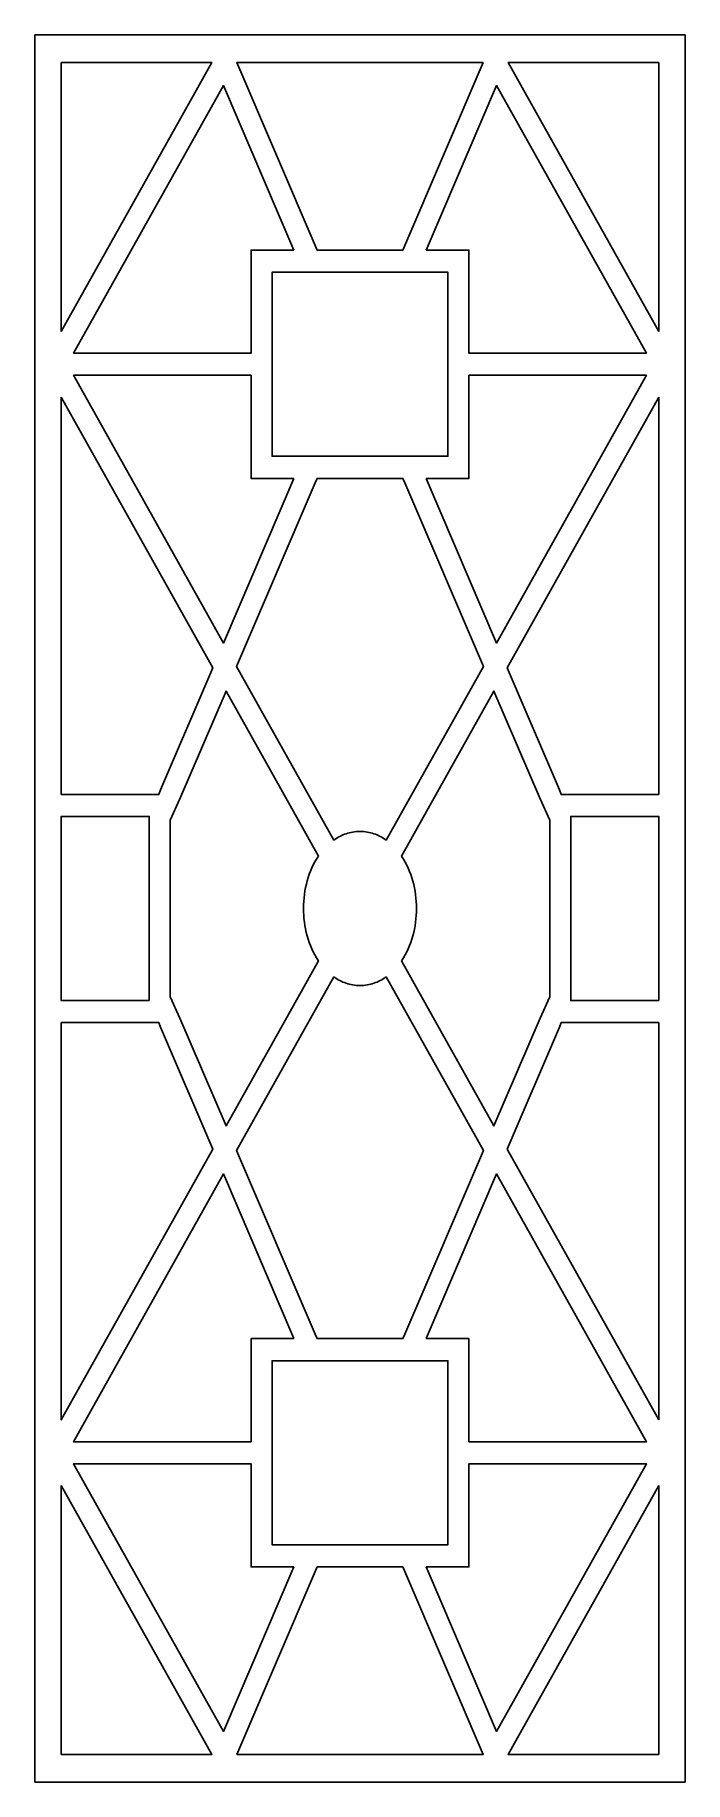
# Model space of a CAD drawing. Header units: centimetres. Extents: x 20.3 to 27, y -9 to 9.
import ezdxf

# ---------------------------------------------------------------- set-up
doc = ezdxf.new("R2010")
doc.units = ezdxf.units.CM
doc.header["$MEASUREMENT"] = 0
doc.layers.add('layer 1', color=7, linetype='Continuous')

msp = doc.modelspace()

# ---------------------------------------------------------------- linework, layer by layer
at = {"layer": 'layer 1', "color": 250, "lineweight": 30}
for points, knots in [([(20.30593, -9.00022), (20.30593, -9.00022), (20.30593, 9.00076), (20.30593, 9.00076), (20.30593, 9.00076), (20.30593, 9.00076), (26.99974, 9.00076), (26.99974, 9.00076), (26.99974, 9.00076), (26.99974, 9.00076), (26.99976, -9.00022), (26.99976, -9.00022), (26.99976, -9.00022), (26.99976, -9.00022), (20.30593, -9.00022), (20.30593, -9.00022)], [0, 0, 0, 0, 0.2, 0.2, 0.2, 0.2, 0.4, 0.4, 0.4, 0.4, 0.6, 0.6, 0.6, 0.6, 1, 1, 1, 1]), ([(20.57731, 5.94619), (20.57731, 5.94619), (20.57731, 8.71632), (20.57731, 8.71632), (20.57731, 8.71632), (20.57731, 8.71632), (22.12818, 8.71632), (22.12818, 8.71632), (22.12818, 8.71632), (22.12818, 8.71632), (20.57731, 5.94621), (20.57731, 5.94621)], [0, 0, 0, 0, 0.25, 0.25, 0.25, 0.25, 0.5, 0.5, 0.5, 0.5, 1, 1, 1, 1]), ([(24.92164, 8.71632), (24.92164, 8.71632), (24.11468, 6.82986), (24.11468, 6.82986), (24.11468, 6.82986), (24.11468, 6.82986), (24.09482, 6.78334), (24.09482, 6.78334), (24.09482, 6.78334), (24.09482, 6.78334), (23.65285, 6.78334), (23.65285, 6.78334), (23.65285, 6.78334), (23.65285, 6.78334), (23.21095, 6.78334), (23.21095, 6.78334), (23.21095, 6.78334), (23.21095, 6.78334), (23.19102, 6.82986), (23.19102, 6.82986), (23.19102, 6.82986), (23.19102, 6.82986), (22.38404, 8.71632), (22.38404, 8.71632), (22.38404, 8.71632), (22.38404, 8.71632), (24.92164, 8.71632), (24.92164, 8.71632)], [0, 0, 0, 0, 0.125, 0.125, 0.125, 0.125, 0.25, 0.25, 0.25, 0.25, 0.375, 0.375, 0.375, 0.375, 0.5, 0.5, 0.5, 0.5, 0.625, 0.625, 0.625, 0.625, 0.75, 0.75, 0.75, 0.75, 1, 1, 1, 1]), ([(26.72835, 5.94621), (26.72835, 5.94621), (26.72835, 8.71632), (26.72835, 8.71632), (26.72835, 8.71632), (26.72835, 8.71632), (25.17751, 8.71632), (25.17751, 8.71632), (25.17751, 8.71632), (25.17751, 8.71632), (26.72839, 5.94621), (26.72839, 5.94621)], [0, 0, 0, 0, 0.25, 0.25, 0.25, 0.25, 0.5, 0.5, 0.5, 0.5, 1, 1, 1, 1]), ([(22.97292, 6.78334), (22.97292, 6.78334), (22.53096, 6.78334), (22.53096, 6.78334), (22.53096, 6.78334), (22.53096, 6.78334), (22.53096, 5.72136), (22.53096, 5.72136), (22.53096, 5.72136), (22.53096, 5.72136), (20.7032, 5.72136), (20.7032, 5.72136), (20.7032, 5.72136), (20.7032, 5.72136), (22.24738, 8.47957), (22.24738, 8.47957), (22.24738, 8.47957), (22.24738, 8.47957), (22.97292, 6.78334), (22.97292, 6.78334)], [0, 0, 0, 0, 0.16666667, 0.16666667, 0.16666667, 0.16666667, 0.33333333, 0.33333333, 0.33333333, 0.33333333, 0.5, 0.5, 0.5, 0.5, 0.66666667, 0.66666667, 0.66666667, 0.66666667, 1, 1, 1, 1]), ([(24.33278, 6.78334), (24.33278, 6.78334), (24.77474, 6.78334), (24.77474, 6.78334), (24.77474, 6.78334), (24.77474, 6.78334), (24.77474, 5.72136), (24.77474, 5.72136), (24.77474, 5.72136), (24.77474, 5.72136), (26.6025, 5.72136), (26.6025, 5.72136), (26.6025, 5.72136), (26.6025, 5.72136), (25.05834, 8.47957), (25.05834, 8.47957), (25.05834, 8.47957), (25.05834, 8.47957), (24.33278, 6.78334), (24.33278, 6.78334)], [0, 0, 0, 0, 0.16666667, 0.16666667, 0.16666667, 0.16666667, 0.33333333, 0.33333333, 0.33333333, 0.33333333, 0.5, 0.5, 0.5, 0.5, 0.66666667, 0.66666667, 0.66666667, 0.66666667, 1, 1, 1, 1]), ([(23.65285, 6.55577), (23.65285, 6.55577), (22.74812, 6.55577), (22.74812, 6.55577), (22.74812, 6.55577), (22.74812, 6.55577), (22.74812, 5.6076), (22.74812, 5.6076), (22.74812, 5.6076), (22.74812, 5.6076), (22.74812, 4.65939), (22.74812, 4.65939), (22.74812, 4.65939), (22.74812, 4.65939), (23.65285, 4.65939), (23.65285, 4.65939), (23.65285, 4.65939), (23.65285, 4.65939), (24.55758, 4.65939), (24.55758, 4.65939), (24.55758, 4.65939), (24.55758, 4.65939), (24.55758, 5.6076), (24.55758, 5.6076), (24.55758, 5.6076), (24.55758, 5.6076), (24.55758, 6.55577), (24.55758, 6.55577), (24.55758, 6.55577), (24.55758, 6.55577), (23.65285, 6.55577), (23.65285, 6.55577)], [0, 0, 0, 0, 0.11111111, 0.11111111, 0.11111111, 0.11111111, 0.22222222, 0.22222222, 0.22222222, 0.22222222, 0.33333333, 0.33333333, 0.33333333, 0.33333333, 0.44444444, 0.44444444, 0.44444444, 0.44444444, 0.55555556, 0.55555556, 0.55555556, 0.55555556, 0.66666667, 0.66666667, 0.66666667, 0.66666667, 0.77777778, 0.77777778, 0.77777778, 0.77777778, 1, 1, 1, 1]), ([(22.97292, 4.43183), (22.97292, 4.43183), (22.53096, 4.43183), (22.53096, 4.43183), (22.53096, 4.43183), (22.53096, 4.43183), (22.53096, 5.49381), (22.53096, 5.49381), (22.53096, 5.49381), (22.53096, 5.49381), (20.7032, 5.49378), (20.7032, 5.49378), (20.7032, 5.49378), (20.7032, 5.49378), (22.24738, 2.73564), (22.24738, 2.73564), (22.24738, 2.73564), (22.24738, 2.73564), (22.97292, 4.43183), (22.97292, 4.43183)], [0, 0, 0, 0, 0.16666667, 0.16666667, 0.16666667, 0.16666667, 0.33333333, 0.33333333, 0.33333333, 0.33333333, 0.5, 0.5, 0.5, 0.5, 0.66666667, 0.66666667, 0.66666667, 0.66666667, 1, 1, 1, 1]), ([(24.33278, 4.43183), (24.33278, 4.43183), (24.77474, 4.43183), (24.77474, 4.43183), (24.77474, 4.43183), (24.77474, 4.43183), (24.77474, 5.49381), (24.77474, 5.49381), (24.77474, 5.49381), (24.77474, 5.49381), (26.6025, 5.49381), (26.6025, 5.49381), (26.6025, 5.49381), (26.6025, 5.49381), (25.05832, 2.73564), (25.05832, 2.73564), (25.05832, 2.73564), (25.05832, 2.73564), (24.33278, 4.43183), (24.33278, 4.43183)], [0, 0, 0, 0, 0.16666667, 0.16666667, 0.16666667, 0.16666667, 0.33333333, 0.33333333, 0.33333333, 0.33333333, 0.5, 0.5, 0.5, 0.5, 0.66666667, 0.66666667, 0.66666667, 0.66666667, 1, 1, 1, 1]), ([(20.57731, 5.26896), (20.57731, 5.26896), (22.13832, 2.48072), (22.13832, 2.48072), (22.13832, 2.48072), (22.13832, 2.48072), (21.60013, 1.22257), (21.60013, 1.22257), (21.60013, 1.22257), (21.60013, 1.22257), (21.58023, 1.17603), (21.58023, 1.17603), (21.58023, 1.17603), (21.58023, 1.17603), (20.57731, 1.17603), (20.57731, 1.17603), (20.57731, 1.17603), (20.57731, 1.17603), (20.57731, 5.26896), (20.57731, 5.26896)], [0, 0, 0, 0, 0.16666667, 0.16666667, 0.16666667, 0.16666667, 0.33333333, 0.33333333, 0.33333333, 0.33333333, 0.5, 0.5, 0.5, 0.5, 0.66666667, 0.66666667, 0.66666667, 0.66666667, 1, 1, 1, 1]), ([(26.72835, 5.26896), (26.72835, 5.26896), (26.72835, 1.17603), (26.72835, 1.17603), (26.72835, 1.17603), (26.72835, 1.17603), (25.72546, 1.17603), (25.72546, 1.17603), (25.72546, 1.17603), (25.72546, 1.17603), (25.70557, 1.22257), (25.70557, 1.22257), (25.70557, 1.22257), (25.70557, 1.22257), (25.16738, 2.48072), (25.16738, 2.48072), (25.16738, 2.48072), (25.16738, 2.48072), (26.72835, 5.26896), (26.72835, 5.26896)], [0, 0, 0, 0, 0.16666667, 0.16666667, 0.16666667, 0.16666667, 0.33333333, 0.33333333, 0.33333333, 0.33333333, 0.5, 0.5, 0.5, 0.5, 0.66666667, 0.66666667, 0.66666667, 0.66666667, 1, 1, 1, 1]), ([(23.65285, 0.79456), (23.65285, 0.79456), (23.65451, 0.79456), (23.65451, 0.79456), (23.65451, 0.79456), (23.65451, 0.79456), (23.65615, 0.79456), (23.65615, 0.79456), (23.65615, 0.79456), (23.70376, 0.79438), (23.75094, 0.78625), (23.79587, 0.77061), (23.79587, 0.77061), (23.8407, 0.75495), (23.88308, 0.73304), (23.92176, 0.70554), (23.92176, 0.70554), (23.92176, 0.70554), (24.92344, 2.49467), (24.92344, 2.49467), (24.92344, 2.49467), (24.92344, 2.49467), (24.11468, 4.38531), (24.11468, 4.38531), (24.11468, 4.38531), (24.11468, 4.38531), (24.09482, 4.43183), (24.09482, 4.43183), (24.09482, 4.43183), (24.09482, 4.43183), (23.65285, 4.43183), (23.65285, 4.43183), (23.65285, 4.43183), (23.65285, 4.43183), (23.2109, 4.43183), (23.2109, 4.43183), (23.2109, 4.43183), (23.2109, 4.43183), (23.19102, 4.38531), (23.19102, 4.38531), (23.19102, 4.38531), (23.19102, 4.38531), (22.38226, 2.49467), (22.38226, 2.49467), (22.38226, 2.49467), (22.38226, 2.49467), (23.38394, 0.70554), (23.38394, 0.70554), (23.38394, 0.70554), (23.42263, 0.73304), (23.465, 0.75495), (23.50983, 0.77061), (23.50983, 0.77061), (23.55476, 0.78625), (23.60194, 0.79438), (23.64954, 0.79456), (23.64954, 0.79456), (23.64954, 0.79456), (23.65119, 0.79456), (23.65119, 0.79456), (23.65119, 0.79456), (23.65119, 0.79456), (23.65285, 0.79456), (23.65285, 0.79456)], [0, 0, 0, 0, 0.05882353, 0.05882353, 0.05882353, 0.05882353, 0.11764706, 0.11764706, 0.11764706, 0.11764706, 0.17647059, 0.17647059, 0.17647059, 0.17647059, 0.23529412, 0.23529412, 0.23529412, 0.23529412, 0.29411765, 0.29411765, 0.29411765, 0.29411765, 0.35294118, 0.35294118, 0.35294118, 0.35294118, 0.41176471, 0.41176471, 0.41176471, 0.41176471, 0.47058824, 0.47058824, 0.47058824, 0.47058824, 0.52941176, 0.52941176, 0.52941176, 0.52941176, 0.58823529, 0.58823529, 0.58823529, 0.58823529, 0.64705882, 0.64705882, 0.64705882, 0.64705882, 0.70588235, 0.70588235, 0.70588235, 0.70588235, 0.76470588, 0.76470588, 0.76470588, 0.76470588, 0.82352941, 0.82352941, 0.82352941, 0.82352941, 0.88235294, 0.88235294, 0.88235294, 0.88235294, 1, 1, 1, 1]), ([(23.22505, 0.53957), (23.17273, 0.46216), (23.13359, 0.37664), (23.10923, 0.28643), (23.10923, 0.28643), (23.05901, 0.10068), (23.0585, -0.09489), (23.10776, -0.28087), (23.10776, -0.28087), (23.13211, -0.37291), (23.17177, -0.46017), (23.22505, -0.539), (23.22505, -0.539), (23.22505, -0.539), (22.27322, -2.23918), (22.27322, -2.23918), (22.27322, -2.23918), (22.27322, -2.23918), (21.79827, -1.1289), (21.79827, -1.1289), (21.79827, -1.1289), (21.79827, -1.1289), (21.69924, -0.90874), (21.69924, -0.90874), (21.69924, -0.90874), (21.69924, -0.90874), (21.69924, 0.00029), (21.69924, 0.00029), (21.69924, 0.00029), (21.69924, 0.00029), (21.69924, 0.90934), (21.69924, 0.90934), (21.69924, 0.90934), (21.69924, 0.90934), (21.79827, 1.12951), (21.79827, 1.12951), (21.79827, 1.12951), (21.79827, 1.12951), (22.27322, 2.23978), (22.27322, 2.23978), (22.27322, 2.23978), (22.27322, 2.23978), (23.22505, 0.53957), (23.22505, 0.53957)], [0, 0, 0, 0, 0.08333333, 0.08333333, 0.08333333, 0.08333333, 0.16666667, 0.16666667, 0.16666667, 0.16666667, 0.25, 0.25, 0.25, 0.25, 0.33333333, 0.33333333, 0.33333333, 0.33333333, 0.41666667, 0.41666667, 0.41666667, 0.41666667, 0.5, 0.5, 0.5, 0.5, 0.58333333, 0.58333333, 0.58333333, 0.58333333, 0.66666667, 0.66666667, 0.66666667, 0.66666667, 0.75, 0.75, 0.75, 0.75, 0.83333333, 0.83333333, 0.83333333, 0.83333333, 1, 1, 1, 1]), ([(24.08063, -0.53905), (24.08063, -0.53905), (25.03248, -2.23918), (25.03248, -2.23918), (25.03248, -2.23918), (25.03248, -2.23918), (25.50738, -1.1289), (25.50738, -1.1289), (25.50738, -1.1289), (25.50738, -1.1289), (25.60646, -0.90874), (25.60646, -0.90874), (25.60646, -0.90874), (25.60646, -0.90874), (25.60646, 0.00029), (25.60646, 0.00029), (25.60646, 0.00029), (25.60646, 0.00029), (25.60646, 0.90932), (25.60646, 0.90932), (25.60646, 0.90932), (25.60646, 0.90932), (25.50738, 1.12951), (25.50738, 1.12951), (25.50738, 1.12951), (25.50738, 1.12951), (25.03248, 2.23978), (25.03248, 2.23978), (25.03248, 2.23978), (25.03248, 2.23978), (24.08063, 0.53957), (24.08063, 0.53957), (24.08063, 0.53957), (24.13391, 0.46073), (24.17355, 0.37344), (24.19792, 0.28148), (24.19792, 0.28148), (24.22225, 0.18973), (24.23444, 0.09519), (24.2343, 0.00029), (24.2343, 0.00029), (24.23445, -0.09461), (24.22224, -0.18917), (24.19792, -0.2809), (24.19792, -0.2809), (24.17355, -0.3729), (24.13391, -0.46017), (24.08063, -0.53905)], [0, 0, 0, 0, 0.07692308, 0.07692308, 0.07692308, 0.07692308, 0.15384615, 0.15384615, 0.15384615, 0.15384615, 0.23076923, 0.23076923, 0.23076923, 0.23076923, 0.30769231, 0.30769231, 0.30769231, 0.30769231, 0.38461538, 0.38461538, 0.38461538, 0.38461538, 0.46153846, 0.46153846, 0.46153846, 0.46153846, 0.53846154, 0.53846154, 0.53846154, 0.53846154, 0.61538462, 0.61538462, 0.61538462, 0.61538462, 0.69230769, 0.69230769, 0.69230769, 0.69230769, 0.76923077, 0.76923077, 0.76923077, 0.76923077, 0.84615385, 0.84615385, 0.84615385, 0.84615385, 1, 1, 1, 1]), ([(21.48207, -0.94789), (21.48207, -0.94789), (20.57731, -0.94789), (20.57731, -0.94789), (20.57731, -0.94789), (20.57731, -0.94789), (20.57731, 0.94846), (20.57731, 0.94846), (20.57731, 0.94846), (20.57731, 0.94846), (21.48207, 0.94846), (21.48207, 0.94846), (21.48207, 0.94846), (21.48207, 0.94846), (21.48207, -0.94789), (21.48207, -0.94789)], [0, 0, 0, 0, 0.2, 0.2, 0.2, 0.2, 0.4, 0.4, 0.4, 0.4, 0.6, 0.6, 0.6, 0.6, 1, 1, 1, 1]), ([(26.72835, -0.94789), (26.72835, -0.94789), (26.72835, 0.94846), (26.72835, 0.94846), (26.72835, 0.94846), (26.72835, 0.94846), (25.82362, 0.94846), (25.82362, 0.94846), (25.82362, 0.94846), (25.82362, 0.94846), (25.82362, 0.00029), (25.82362, 0.00029), (25.82362, 0.00029), (25.82362, 0.00029), (25.82362, -0.94789), (25.82362, -0.94789), (25.82362, -0.94789), (25.82362, -0.94789), (26.72839, -0.94789), (26.72839, -0.94789)], [0, 0, 0, 0, 0.16666667, 0.16666667, 0.16666667, 0.16666667, 0.33333333, 0.33333333, 0.33333333, 0.33333333, 0.5, 0.5, 0.5, 0.5, 0.66666667, 0.66666667, 0.66666667, 0.66666667, 1, 1, 1, 1]), ([(23.65285, -0.79403), (23.65285, -0.79403), (23.65451, -0.79403), (23.65451, -0.79403), (23.65451, -0.79403), (23.65451, -0.79403), (23.65615, -0.79403), (23.65615, -0.79403), (23.65615, -0.79403), (23.70376, -0.79378), (23.75094, -0.78568), (23.79587, -0.77005), (23.79587, -0.77005), (23.8407, -0.75439), (23.88308, -0.73247), (23.92176, -0.70499), (23.92176, -0.70499), (23.92176, -0.70499), (24.92344, -2.49412), (24.92344, -2.49412), (24.92344, -2.49412), (24.92344, -2.49412), (24.11468, -4.38469), (24.11468, -4.38469), (24.11468, -4.38469), (24.11468, -4.38469), (24.09482, -4.43125), (24.09482, -4.43125), (24.09482, -4.43125), (24.09482, -4.43125), (23.65285, -4.43125), (23.65285, -4.43125), (23.65285, -4.43125), (23.65285, -4.43125), (23.2109, -4.43125), (23.2109, -4.43125), (23.2109, -4.43125), (23.2109, -4.43125), (23.19102, -4.38469), (23.19102, -4.38469), (23.19102, -4.38469), (23.19102, -4.38469), (22.38226, -2.49412), (22.38226, -2.49412), (22.38226, -2.49412), (22.38226, -2.49412), (23.38394, -0.70496), (23.38394, -0.70496), (23.38394, -0.70496), (23.42263, -0.73246), (23.465, -0.75439), (23.50983, -0.77005), (23.50983, -0.77005), (23.55476, -0.78567), (23.60194, -0.79378), (23.64954, -0.79403), (23.64954, -0.79403), (23.64954, -0.79403), (23.65119, -0.79403), (23.65119, -0.79403), (23.65119, -0.79403), (23.65119, -0.79403), (23.65285, -0.79403), (23.65285, -0.79403)], [0, 0, 0, 0, 0.05882353, 0.05882353, 0.05882353, 0.05882353, 0.11764706, 0.11764706, 0.11764706, 0.11764706, 0.17647059, 0.17647059, 0.17647059, 0.17647059, 0.23529412, 0.23529412, 0.23529412, 0.23529412, 0.29411765, 0.29411765, 0.29411765, 0.29411765, 0.35294118, 0.35294118, 0.35294118, 0.35294118, 0.41176471, 0.41176471, 0.41176471, 0.41176471, 0.47058824, 0.47058824, 0.47058824, 0.47058824, 0.52941176, 0.52941176, 0.52941176, 0.52941176, 0.58823529, 0.58823529, 0.58823529, 0.58823529, 0.64705882, 0.64705882, 0.64705882, 0.64705882, 0.70588235, 0.70588235, 0.70588235, 0.70588235, 0.76470588, 0.76470588, 0.76470588, 0.76470588, 0.82352941, 0.82352941, 0.82352941, 0.82352941, 0.88235294, 0.88235294, 0.88235294, 0.88235294, 1, 1, 1, 1]), ([(20.57731, -1.17544), (20.57731, -1.17544), (21.58023, -1.17544), (21.58023, -1.17544), (21.58023, -1.17544), (21.58023, -1.17544), (21.60013, -1.22199), (21.60013, -1.22199), (21.60013, -1.22199), (21.60013, -1.22199), (22.13832, -2.48012), (22.13832, -2.48012), (22.13832, -2.48012), (22.13832, -2.48012), (20.57731, -5.26838), (20.57731, -5.26838), (20.57731, -5.26838), (20.57731, -5.26838), (20.57731, -1.17544), (20.57731, -1.17544)], [0, 0, 0, 0, 0.16666667, 0.16666667, 0.16666667, 0.16666667, 0.33333333, 0.33333333, 0.33333333, 0.33333333, 0.5, 0.5, 0.5, 0.5, 0.66666667, 0.66666667, 0.66666667, 0.66666667, 1, 1, 1, 1]), ([(26.72839, -5.26832), (26.72839, -5.26832), (26.72839, -1.17544), (26.72839, -1.17544), (26.72839, -1.17544), (26.72839, -1.17544), (25.72546, -1.17544), (25.72546, -1.17544), (25.72546, -1.17544), (25.72546, -1.17544), (25.70557, -1.22199), (25.70557, -1.22199), (25.70557, -1.22199), (25.70557, -1.22199), (25.16738, -2.48012), (25.16738, -2.48012), (25.16738, -2.48012), (25.16738, -2.48012), (26.72839, -5.26838), (26.72839, -5.26838)], [0, 0, 0, 0, 0.16666667, 0.16666667, 0.16666667, 0.16666667, 0.33333333, 0.33333333, 0.33333333, 0.33333333, 0.5, 0.5, 0.5, 0.5, 0.66666667, 0.66666667, 0.66666667, 0.66666667, 1, 1, 1, 1]), ([(22.97292, -4.43125), (22.97292, -4.43125), (22.53096, -4.43125), (22.53096, -4.43125), (22.53096, -4.43125), (22.53096, -4.43125), (22.53096, -5.49319), (22.53096, -5.49319), (22.53096, -5.49319), (22.53096, -5.49319), (20.7032, -5.49319), (20.7032, -5.49319), (20.7032, -5.49319), (20.7032, -5.49319), (22.24738, -2.73506), (22.24738, -2.73506), (22.24738, -2.73506), (22.24738, -2.73506), (22.97292, -4.43125), (22.97292, -4.43125)], [0, 0, 0, 0, 0.16666667, 0.16666667, 0.16666667, 0.16666667, 0.33333333, 0.33333333, 0.33333333, 0.33333333, 0.5, 0.5, 0.5, 0.5, 0.66666667, 0.66666667, 0.66666667, 0.66666667, 1, 1, 1, 1]), ([(24.33278, -4.43125), (24.33278, -4.43125), (24.77474, -4.43125), (24.77474, -4.43125), (24.77474, -4.43125), (24.77474, -4.43125), (24.77474, -5.49319), (24.77474, -5.49319), (24.77474, -5.49319), (24.77474, -5.49319), (26.6025, -5.49319), (26.6025, -5.49319), (26.6025, -5.49319), (26.6025, -5.49319), (25.05834, -2.73506), (25.05834, -2.73506), (25.05834, -2.73506), (25.05834, -2.73506), (24.33278, -4.43125), (24.33278, -4.43125)], [0, 0, 0, 0, 0.16666667, 0.16666667, 0.16666667, 0.16666667, 0.33333333, 0.33333333, 0.33333333, 0.33333333, 0.5, 0.5, 0.5, 0.5, 0.66666667, 0.66666667, 0.66666667, 0.66666667, 1, 1, 1, 1]), ([(24.55758, -5.60702), (24.55758, -5.60702), (24.55758, -4.6588), (24.55758, -4.6588), (24.55758, -4.6588), (24.55758, -4.6588), (23.65285, -4.6588), (23.65285, -4.6588), (23.65285, -4.6588), (23.65285, -4.6588), (22.74812, -4.6588), (22.74812, -4.6588), (22.74812, -4.6588), (22.74812, -4.6588), (22.74812, -5.60702), (22.74812, -5.60702), (22.74812, -5.60702), (22.74812, -5.60702), (22.74812, -6.55517), (22.74812, -6.55517), (22.74812, -6.55517), (22.74812, -6.55517), (23.65285, -6.55517), (23.65285, -6.55517), (23.65285, -6.55517), (23.65285, -6.55517), (24.55758, -6.55517), (24.55758, -6.55517), (24.55758, -6.55517), (24.55758, -6.55517), (24.55758, -5.60702), (24.55758, -5.60702)], [0, 0, 0, 0, 0.11111111, 0.11111111, 0.11111111, 0.11111111, 0.22222222, 0.22222222, 0.22222222, 0.22222222, 0.33333333, 0.33333333, 0.33333333, 0.33333333, 0.44444444, 0.44444444, 0.44444444, 0.44444444, 0.55555556, 0.55555556, 0.55555556, 0.55555556, 0.66666667, 0.66666667, 0.66666667, 0.66666667, 0.77777778, 0.77777778, 0.77777778, 0.77777778, 1, 1, 1, 1]), ([(22.97292, -6.78272), (22.97292, -6.78272), (22.53096, -6.78272), (22.53096, -6.78272), (22.53096, -6.78272), (22.53096, -6.78272), (22.53096, -5.72075), (22.53096, -5.72075), (22.53096, -5.72075), (22.53096, -5.72075), (20.7032, -5.72075), (20.7032, -5.72075), (20.7032, -5.72075), (20.7032, -5.72075), (22.24738, -8.47898), (22.24738, -8.47898), (22.24738, -8.47898), (22.24738, -8.47898), (22.97292, -6.78272), (22.97292, -6.78272)], [0, 0, 0, 0, 0.16666667, 0.16666667, 0.16666667, 0.16666667, 0.33333333, 0.33333333, 0.33333333, 0.33333333, 0.5, 0.5, 0.5, 0.5, 0.66666667, 0.66666667, 0.66666667, 0.66666667, 1, 1, 1, 1]), ([(24.33278, -6.78272), (24.33278, -6.78272), (24.77474, -6.78272), (24.77474, -6.78272), (24.77474, -6.78272), (24.77474, -6.78272), (24.77474, -5.72075), (24.77474, -5.72075), (24.77474, -5.72075), (24.77474, -5.72075), (26.6025, -5.72075), (26.6025, -5.72075), (26.6025, -5.72075), (26.6025, -5.72075), (25.05834, -8.47898), (25.05834, -8.47898), (25.05834, -8.47898), (25.05834, -8.47898), (24.33278, -6.78272), (24.33278, -6.78272)], [0, 0, 0, 0, 0.16666667, 0.16666667, 0.16666667, 0.16666667, 0.33333333, 0.33333333, 0.33333333, 0.33333333, 0.5, 0.5, 0.5, 0.5, 0.66666667, 0.66666667, 0.66666667, 0.66666667, 1, 1, 1, 1]), ([(20.57731, -5.94563), (20.57731, -5.94563), (22.12818, -8.71574), (22.12818, -8.71574), (22.12818, -8.71574), (22.12818, -8.71574), (20.57731, -8.71574), (20.57731, -8.71574), (20.57731, -8.71574), (20.57731, -8.71574), (20.57731, -5.94562), (20.57731, -5.94562)], [0, 0, 0, 0, 0.25, 0.25, 0.25, 0.25, 0.5, 0.5, 0.5, 0.5, 1, 1, 1, 1]), ([(26.72839, -5.94563), (26.72839, -5.94563), (26.72839, -8.71574), (26.72839, -8.71574), (26.72839, -8.71574), (26.72839, -8.71574), (25.17751, -8.71574), (25.17751, -8.71574), (25.17751, -8.71574), (25.17751, -8.71574), (26.72839, -5.94562), (26.72839, -5.94562)], [0, 0, 0, 0, 0.25, 0.25, 0.25, 0.25, 0.5, 0.5, 0.5, 0.5, 1, 1, 1, 1]), ([(22.38404, -8.71574), (22.38404, -8.71574), (23.19102, -6.82928), (23.19102, -6.82928), (23.19102, -6.82928), (23.19102, -6.82928), (23.21095, -6.78272), (23.21095, -6.78272), (23.21095, -6.78272), (23.21095, -6.78272), (23.65285, -6.78272), (23.65285, -6.78272), (23.65285, -6.78272), (23.65285, -6.78272), (24.09482, -6.78272), (24.09482, -6.78272), (24.09482, -6.78272), (24.09482, -6.78272), (24.11468, -6.82928), (24.11468, -6.82928), (24.11468, -6.82928), (24.11468, -6.82928), (24.92166, -8.71574), (24.92166, -8.71574), (24.92166, -8.71574), (24.92166, -8.71574), (22.38404, -8.71574), (22.38404, -8.71574)], [0, 0, 0, 0, 0.125, 0.125, 0.125, 0.125, 0.25, 0.25, 0.25, 0.25, 0.375, 0.375, 0.375, 0.375, 0.5, 0.5, 0.5, 0.5, 0.625, 0.625, 0.625, 0.625, 0.75, 0.75, 0.75, 0.75, 1, 1, 1, 1])]:
    msp.add_open_spline(points, degree=3, knots=knots, dxfattribs=at)

doc.saveas('drawing.dxf')
